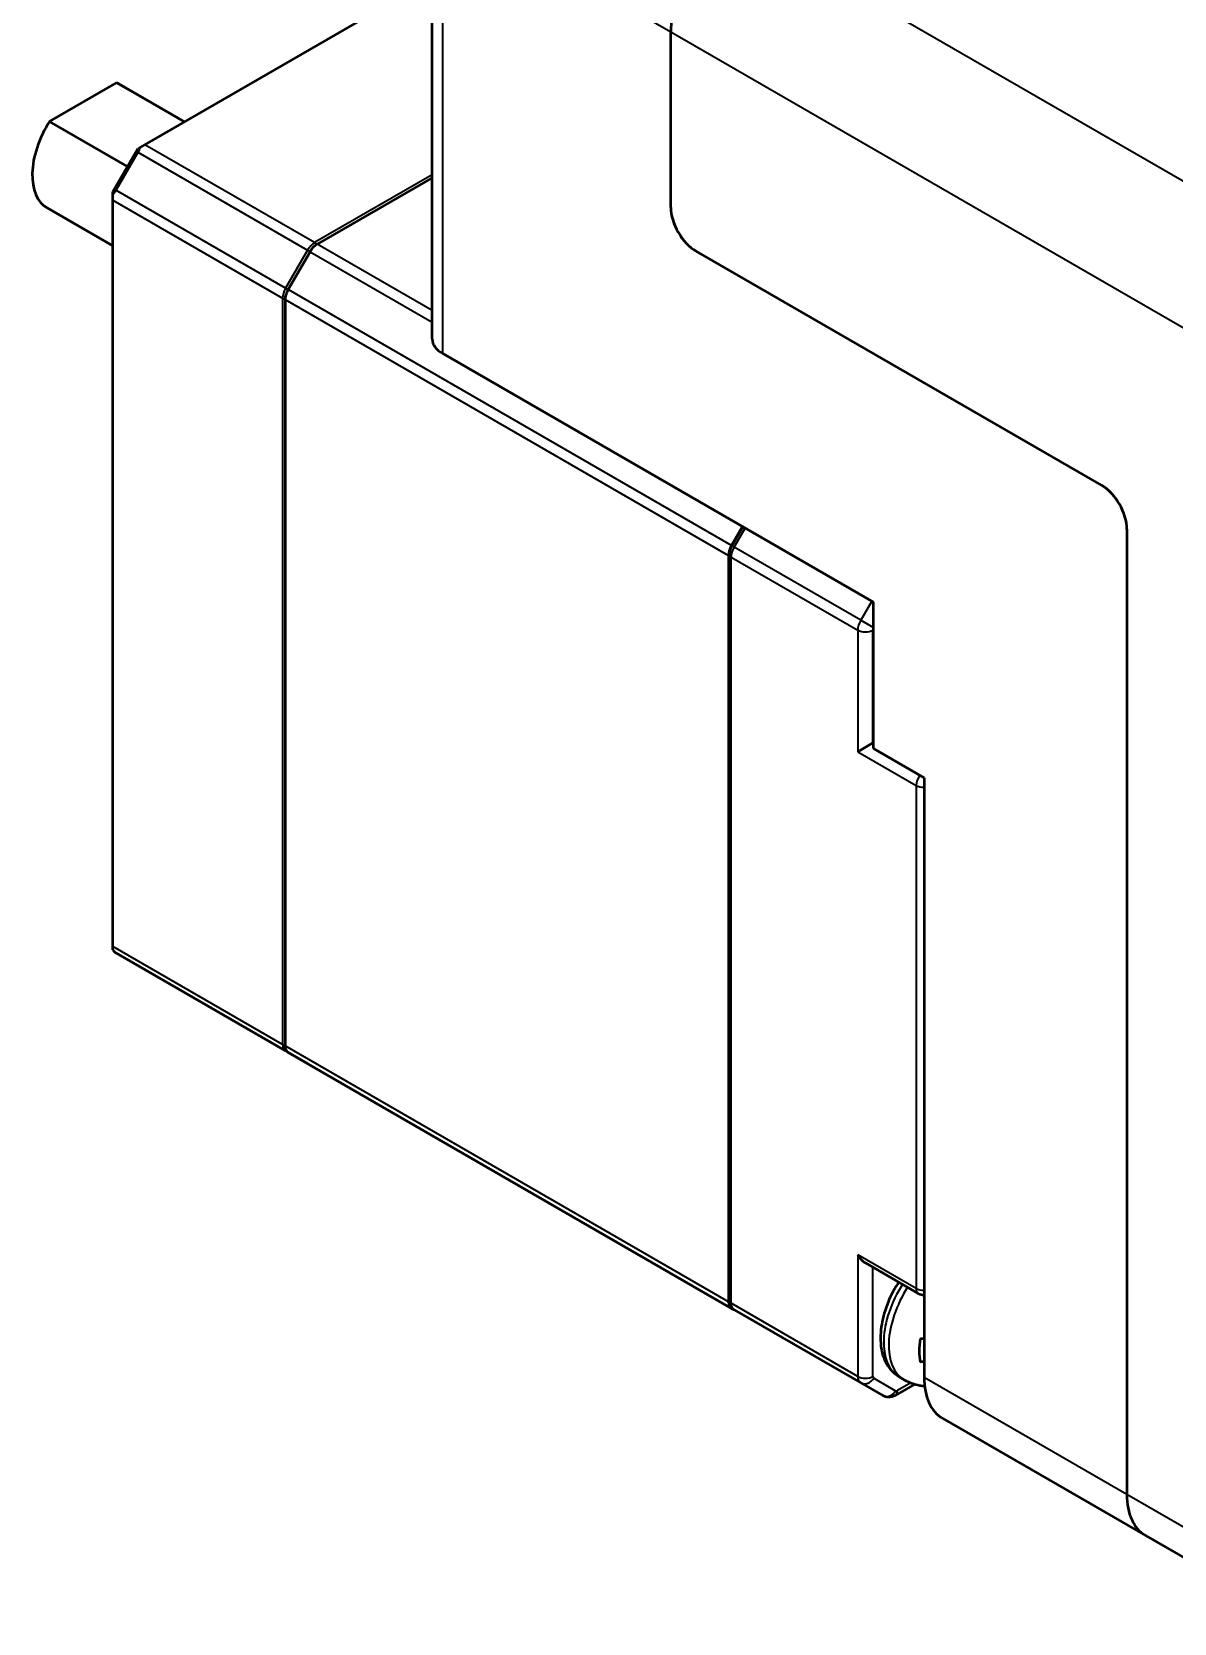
# Model space of a CAD drawing. Header units: millimetres. Extents: x -6 to 1189, y -81 to 254.
# Drawn here: x 274.01 to 305.88, y 164.39 to 208.81 of the extents above; entities that cross this region are included whole.
import ezdxf

# ---------------------------------------------------------------- set-up
doc = ezdxf.new("R2010")
doc.units = ezdxf.units.MM
doc.header["$LTSCALE"] = 0.833333
doc.layers.add('외형선(ISO)', color=7, linetype='Continuous', lineweight=50)
doc.layers.add('좁은 외형선(ISO)', color=7, linetype='Continuous', lineweight=35)

msp = doc.modelspace()

# ---------------------------------------------------------------- linework, layer by layer
at = {"layer": '외형선(ISO)', "color": 7}
for p, q in [((285.17888, 200.23699), (285.17888, 212.89269)), ((277.15968, 205.66054), (285.17888, 210.29043)), ((291.83574, 203.91123), (291.83574, 208.81021)), ((291.83574, 203.91123), (291.83574, 208.81021)), ((274.49545, 206.31055), (276.36627, 207.39068)), ((276.36627, 207.39068), (278.26132, 206.29657)), ((276.43086, 207.35792), (278.26525, 206.29884)), ((276.67509, 205.05214), (274.49545, 206.31055)), ((277.02991, 205.58561), (277.15968, 205.66054)), ((276.26525, 204.34228), (276.95968, 205.54507)), ((276.34809, 204.39011), (276.95968, 205.44941)), ((277.02991, 205.58561), (276.95968, 205.54507)), ((276.26525, 204.26118), (276.26525, 204.34228)), ((285.17888, 204.73825), (281.96855, 202.88476)), ((274.43086, 203.89382), (276.26525, 202.83474)), ((276.26525, 204.11134), (276.26525, 204.26118)), ((276.26525, 183.28237), (276.26525, 204.11134)), ((281.15642, 201.61339), (281.76855, 202.67363)), ((303.85655, 196.15451), (292.54284, 202.68648)), ((303.85655, 196.15451), (292.54284, 202.68648)), ((281.07357, 201.33462), (281.07357, 180.50691)), ((297.49259, 192.88852), (285.47178, 199.82874)), ((293.83685, 194.99917), (293.53078, 194.46904)), ((293.53936, 194.46472), (293.84516, 194.99437)), ((304.56366, 194.92976), (304.56366, 167.98538)), ((304.56366, 194.92976), (304.56366, 167.98538)), ((293.44794, 194.19028), (293.44794, 173.36257)), ((293.46007, 194.19791), (293.46007, 173.36894)), ((297.49259, 188.80604), (297.49259, 192.88852)), ((297.05419, 188.71623), (297.47845, 188.96117)), ((297.47845, 188.96117), (297.49259, 188.96934)), ((298.90681, 187.98954), (297.49259, 188.80604)), ((298.90681, 187.98954), (298.90681, 171.25136)), ((276.26525, 183.18225), (276.26525, 183.28237)), ((276.34809, 183.09926), (281.0857, 180.364)), ((281.0857, 180.364), (281.69729, 180.0109)), ((281.15642, 180.3238), (293.53078, 173.17946)), ((297.26632, 174.44855), (298.74266, 173.59618)), ((293.53078, 173.17946), (293.58529, 173.14799)), ((293.60149, 173.138), (297.13703, 171.09676)), ((297.13703, 171.09676), (297.74862, 170.74366)), ((298.64247, 171.06261), (298.09862, 170.74861)), ((298.35178, 171.18818), (298.21036, 171.26983)), ((299.42457, 170.10692), (305.08143, 166.84093)), ((305.08143, 166.84093), (309.32407, 164.39144))]:
    msp.add_line(p, q, dxfattribs=at)
msp.add_arc((298.89266, 173.85599), 0.3, 240, 272.70195, dxfattribs=at)
for centre, major_axis, ratio, start_param, end_param in [((293.6035, 209.83083), (1.25, 2.16506), 0.57735027, 0.78539816, 2.35619449), ((275.43086, 205.62587), (1, 1.73205), 0.57735027, 0, 0.06266392), ((275.43086, 205.62587), (-1, -1.73205), 0.57735027, 4.64972506, 6.28318531), ((276.87684, 205.49724), (-0.2, -0.34641), 0.23914631, 1.57079633, 1.96349541), ((276.26525, 204.43793), (-0.2, -0.34641), 0.23914631, 1.17809725, 1.57079633), ((292.54284, 203.50298), (0.5, -0.86603), 0.57735027, 3.92699082, 5.49778714), ((292.54284, 203.50298), (-0.5, 0.86603), 0.57735027, 0.78539816, 2.35619449), ((281.96855, 202.55816), (0.2, 0.34641), 0.57735027, 0.78539816, 1.57079633), ((281.35642, 201.49792), (0.2, 0.34641), 0.57735027, 1.57079633, 2.35619449), ((286.17888, 200.23699), (-1, 0), 0.57735027, 0, 0.78539816), ((303.85655, 195.33801), (0.5, -0.86603), 0.57735027, 0.78539816, 2.35619449), ((303.85655, 195.33801), (-0.5, 0.86603), 0.57735027, 3.92699082, 5.49778714), ((293.73078, 194.35357), (-0.2, -0.34641), 0.57735027, 4.71238898, 5.49778714), ((293.73078, 194.3542), (0.19142, 0.33155), 0.57735027, 1.57079633, 2.35619449), ((276.26525, 183.60897), (0.13953, -0.52074), 0.31783725, 5.58274637, 5.97544545), ((281.35642, 180.67021), (-0.2, -0.34641), 0.57735027, 5.49778714, 6.28318531), ((297.26632, 174.79496), (0.21213, -0.36742), 0.57735027, 4.71238898, 5.49778714), ((293.73078, 173.52587), (-0.2, -0.34641), 0.57735027, 5.49778714, 6.28318531), ((293.73078, 173.52524), (-0.19142, -0.33155), 0.57735027, 5.49778714, 6.03050505), ((299.96747, 172.68023), (0.85, 1.47224), 0.57735027, 2.11867332, 2.59371566), ((300.67457, 172.27198), (-1.25, -2.16506), 0.57735027, 5.49778714, 6.28318531), ((306.33143, 169.006), (-1.25, -2.16506), 0.57735027, 5.49778714, 6.28318531), ((306.33143, 169.006), (-1.25, -2.16506), 0.57735027, 5.49778714, 6.28318531)]:
    msp.add_ellipse(centre, major_axis=major_axis, ratio=ratio, start_param=start_param, end_param=end_param, dxfattribs=at)
for points in [[(281.69729, 180.0109), (281.70279, 180.00772), (281.70838, 180.00471), (281.71404, 180.00186)], [(298.79913, 172.33229), (298.83512, 172.33593), (298.87129, 172.34052), (298.90658, 172.34597)], [(298.90658, 171.69277), (298.87129, 171.68732), (298.83512, 171.68273), (298.79913, 171.6791)]]:
    msp.add_open_spline(points, degree=3, dxfattribs=at)
for points, knots in [([(298.19512, 173.9123), (298.17147, 173.87595), (298.14849, 173.83908), (298.01169, 173.61006), (297.91584, 173.40669), (297.77071, 172.99421), (297.72161, 172.78517), (297.67825, 172.37789), (297.68429, 172.17963), (297.7605, 171.81933), (297.82868, 171.65525), (298.00775, 171.41759), (298.10219, 171.33228), (298.21036, 171.26983)], [2.26444431, 2.26444431, 2.26444431, 2.26444431, 2.33052008, 2.33052008, 2.67009408, 2.67009408, 3.0113367, 3.0113367, 3.35591556, 3.35591556, 3.68661957, 3.68661957, 3.92699082, 3.92699082, 3.92699082, 3.92699082]), ([(293.60149, 173.138), (293.59307, 173.14287), (293.58486, 173.1481), (293.569, 173.15921), (293.56135, 173.16509), (293.54669, 173.17737), (293.53969, 173.18377), (293.5264, 173.19698), (293.52012, 173.20378), (293.50829, 173.21764), (293.50275, 173.22471), (293.49759, 173.23184)], [2.35619449, 2.35619449, 2.35619449, 2.35619449, 2.406730541, 2.406730541, 2.457266592, 2.457266592, 2.507802643, 2.507802643, 2.558338694, 2.558338694, 2.608874745, 2.608874745, 2.608874745, 2.608874745]), ([(298.35178, 171.18818), (298.48681, 171.11022), (298.63515, 171.05653), (298.82818, 171.01945), (298.8744, 171.01299), (298.92014, 171.00878)], [3.926990817, 3.926990817, 3.926990817, 3.926990817, 4.124594546, 4.124594546, 4.18707525, 4.18707525, 4.18707525, 4.18707525]), ([(298.09862, 170.74861), (298.08313, 170.73968), (298.06626, 170.73131), (298.02902, 170.71662), (298.00862, 170.71028), (297.96381, 170.70122), (297.93936, 170.69852), (297.88707, 170.69909), (297.85922, 170.70244), (297.80304, 170.71713), (297.7748, 170.72855), (297.74862, 170.74366)], [1.570796327, 1.570796327, 1.570796327, 1.570796327, 1.727875959, 1.727875959, 1.884955592, 1.884955592, 2.042035225, 2.042035225, 2.199114858, 2.199114858, 2.35619449, 2.35619449, 2.35619449, 2.35619449])]:
    msp.add_open_spline(points, degree=3, knots=knots, dxfattribs=at)
at = {"layer": '좁은 외형선(ISO)', "color": 7}
for p, q in [((285.47178, 212.48444), (291.83574, 208.81021)), ((285.47178, 199.82874), (285.47178, 212.48444)), ((307.74564, 203.7071), (293.6035, 211.87207)), ((291.83574, 208.81021), (308.18581, 199.37049)), ((281.89729, 202.92527), (277.15968, 205.66054)), ((276.95968, 205.44941), (281.69729, 202.71414)), ((285.17888, 204.8199), (281.89729, 202.92527)), ((281.0857, 201.65484), (276.34809, 204.39011)), ((276.26525, 204.11134), (281.00286, 201.37607)), ((281.69729, 202.71414), (281.0857, 201.65484)), ((281.76828, 202.67316), (281.69729, 202.71414)), ((281.76855, 202.67363), (285.17888, 200.70468)), ((285.17888, 201.03127), (281.96855, 202.88476)), ((281.00286, 201.37607), (281.00286, 180.54711)), ((281.07357, 201.33462), (293.44794, 194.19028)), ((281.0857, 201.65484), (281.15669, 201.61386)), ((293.53078, 194.46904), (281.15642, 201.61339)), ((293.60149, 194.42885), (293.90729, 194.9585)), ((293.51865, 173.32111), (293.51865, 194.15008)), ((293.51865, 194.15008), (297.05419, 192.10884)), ((293.53936, 194.46472), (293.60149, 194.42885)), ((297.13703, 192.38761), (293.60149, 194.42885)), ((297.44282, 192.91726), (297.13703, 192.38761)), ((297.13703, 192.38761), (297.49259, 192.18232)), ((297.05419, 192.10884), (297.05419, 188.71623)), ((297.47845, 188.96117), (297.47845, 192.10884)), ((297.49259, 188.95301), (297.47845, 188.96117)), ((297.05419, 188.71623), (298.68053, 187.77725)), ((298.68053, 187.77725), (298.68053, 173.73351)), ((281.00286, 180.54711), (276.26525, 183.28237)), ((293.44794, 173.36257), (281.07357, 180.50691)), ((297.05419, 174.67248), (297.05419, 171.27987)), ((298.68053, 173.73351), (297.05419, 174.67248)), ((297.47845, 171.27987), (297.47845, 174.32607)), ((297.05419, 171.27987), (293.51865, 173.32111)), ((297.49916, 171.2341), (298.11075, 170.88099)), ((298.53277, 171.10073), (298.16075, 170.88595)), ((304.56366, 167.98538), (298.90681, 171.25136)), ((308.8063, 165.53589), (304.56366, 167.98538))]:
    msp.add_line(p, q, dxfattribs=at)
for centre, major_axis, ratio, start_param, end_param in [((281.89729, 202.59867), (-0.2, -0.34641), 0.57735027, 3.92699082, 4.71238898), ((281.89729, 202.68032), (-0.15, 0.25981), 0.57735027, 5.20266179, 5.49778714), ((281.2857, 201.53937), (-0.2, -0.34641), 0.57735027, 4.71238898, 5.49778714), ((281.21499, 201.49855), (0.3, 0), 0.57735027, 3.92699082, 4.22211617), ((293.73078, 194.27255), (0.3, 0), 0.57735027, 3.58715391, 3.92699082), ((293.80149, 194.31338), (0.2, 0.34641), 0.57735027, 1.57079633, 2.35619449), ((297.33703, 192.27214), (-0.2, -0.34641), 0.57735027, 4.71238898, 5.49778714), ((297.26632, 192.23131), (0.3, 0), 0.57735027, 3.92699082, 5.49778714), ((297.54916, 192.14966), (-0.05, -0.0866), 0.57735027, 4.85428604, 5.49778714), ((298.89266, 187.89973), (-0.15, -0.25981), 0.57735027, 4.42563243, 5.49778714), ((298.89266, 187.89973), (0.3, 0), 0.57735027, 3.92699082, 4.75954691), ((281.21499, 180.66958), (-0.3, 0), 0.57735027, 0.78539816, 1.07991365), ((281.2857, 180.71041), (-0.2, -0.34641), 0.57735027, 5.49778714, 6.28318531), ((281.2357, 180.62381), (-0.15, -0.25981), 0.81649658, 0, 0.18822067), ((281.84729, 180.27071), (-0.15, -0.25981), 0.81649658, 0, 0.06019296), ((299.26036, 173.08848), (-1.05, -1.81865), 0.57735027, 4.62617144, 6.28318531), ((299.40178, 173.00683), (-1.05, -1.81865), 0.57735027, 4.62617144, 6.28318531), ((298.89266, 173.85599), (-0.3, 0), 0.57735027, 0.78539816, 1.61795426), ((298.89266, 173.85599), (-0.15, -0.25981), 0.57735027, 5.49778714, 6.28318531), ((293.73078, 173.44359), (-0.3, 0), 0.57735027, 0.44556125, 0.78539816), ((293.80149, 173.48441), (-0.2, -0.34641), 0.57735027, 5.49778714, 6.28318531), ((297.33703, 171.44317), (-0.2, -0.34641), 0.57735027, 5.49778714, 6.28318531), ((297.26632, 171.40235), (-0.3, 0), 0.57735027, 0.78539816, 2.35619449), ((297.28703, 171.35657), (-0.15, -0.25981), 0.81649658, 0, 1.57079633), ((297.54916, 171.3207), (-0.05, -0.0866), 0.57735027, 5.49778714, 6.28318531), ((297.89862, 171.00347), (-0.15, -0.25981), 0.81649658, 0, 1.57079633), ((297.94862, 171.00842), (0.15, -0.25981), 0.57735027, 0, 0.78539816), ((298.16075, 170.9676), (-0.05, -0.0866), 0.57735027, 0, 0.78539816)]:
    msp.add_ellipse(centre, major_axis=major_axis, ratio=ratio, start_param=start_param, end_param=end_param, dxfattribs=at)

doc.saveas('drawing.dxf')
